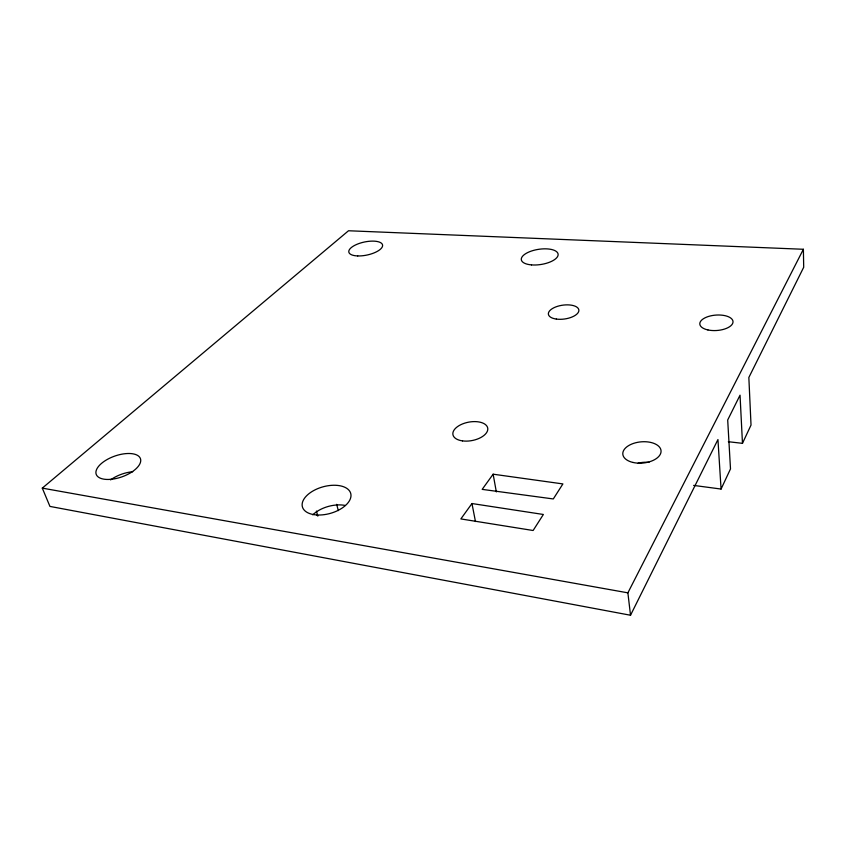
<?xml version="1.0" encoding="UTF-8"?>
<svg xmlns="http://www.w3.org/2000/svg" width="846" height="846" viewBox="0 0 846 846"><rect width="100%" height="100%" fill="white"/><g stroke="black" fill="none" stroke-linecap="round" stroke-linejoin="round"><path stroke-width="1.27" d="M693.625 485.403L721.067 489.051L730.5 468.906L727.697 419.986L740.038 395.177L742.471 443.336L728.353 441.718M742.471 443.336L751.026 425.073L748.847 377.485L803.7 267.262L803.383 249.274L348.51 230.757L42.3 488.121L49.946 506.416L630.524 615.243L717.947 439.56L721.067 489.051M630.524 615.243L627.88 592.835L803.383 249.274M471.962 503.539L460.859 518.926L533.117 530.505L543.365 514.474L471.962 503.539L475.463 521.538M493.133 474.194L482.178 489.369L553.295 498.95L562.897 483.923L493.133 474.194L496.338 491.917M42.3 488.121L627.88 592.835M316.415 511.069L317.821 516.134M336.655 504.343L338.326 510.614M638.138 463.164A18.982 10.808 -5 0 1 648.988 462.371M312.756 514.823A24.82 13.991 -15.8 0 1 345.231 505.453M110.583 479.904A23.233 11.188 -19.8 0 1 132.706 471.761M316.7 514.95A25.084 13.779 -15.6 0 0 350.847 493.948A25.084 13.779 -15.6 0 0 312.111 491.484A25.084 13.779 -15.6 0 0 316.7 514.95M632.967 462.445A19.183 10.638 -5.2 0 0 661.054 450.876A19.183 10.638 -5.2 0 0 631.782 444.044A19.183 10.638 -5.2 0 0 632.967 462.445M357.731 255.936A17.237 6.641 -12 0 0 382.604 245.255A17.237 6.641 -12 0 0 356.748 244.399A17.237 6.641 -12 0 0 357.731 255.936M462.519 440.893A17.703 9.359 -10.7 0 0 487.772 428.446A17.703 9.359 -10.7 0 0 460.679 424.755A17.703 9.359 -10.7 0 0 462.519 440.893M707.912 329.94A16.645 7.72 -4.3 0 0 733.017 321.924A16.645 7.72 -4.3 0 0 708.292 316.52A16.645 7.72 -4.3 0 0 707.912 329.94M110.181 479.386A23.455 10.987 -19.5 0 0 140.478 458.775A23.455 10.987 -19.5 0 0 104.312 461.271A23.455 10.987 -19.5 0 0 110.181 479.386M531.5 264.893A18.612 7.677 -8.7 0 0 558.106 254.128A18.612 7.677 -8.7 0 0 529.522 251.748A18.612 7.677 -8.7 0 0 531.5 264.893M556.351 319.079A15.387 6.98 -8 0 0 578.875 310.186A15.387 6.98 -8 0 0 555.611 306.992A15.387 6.98 -8 0 0 556.351 319.079"/></g></svg>
